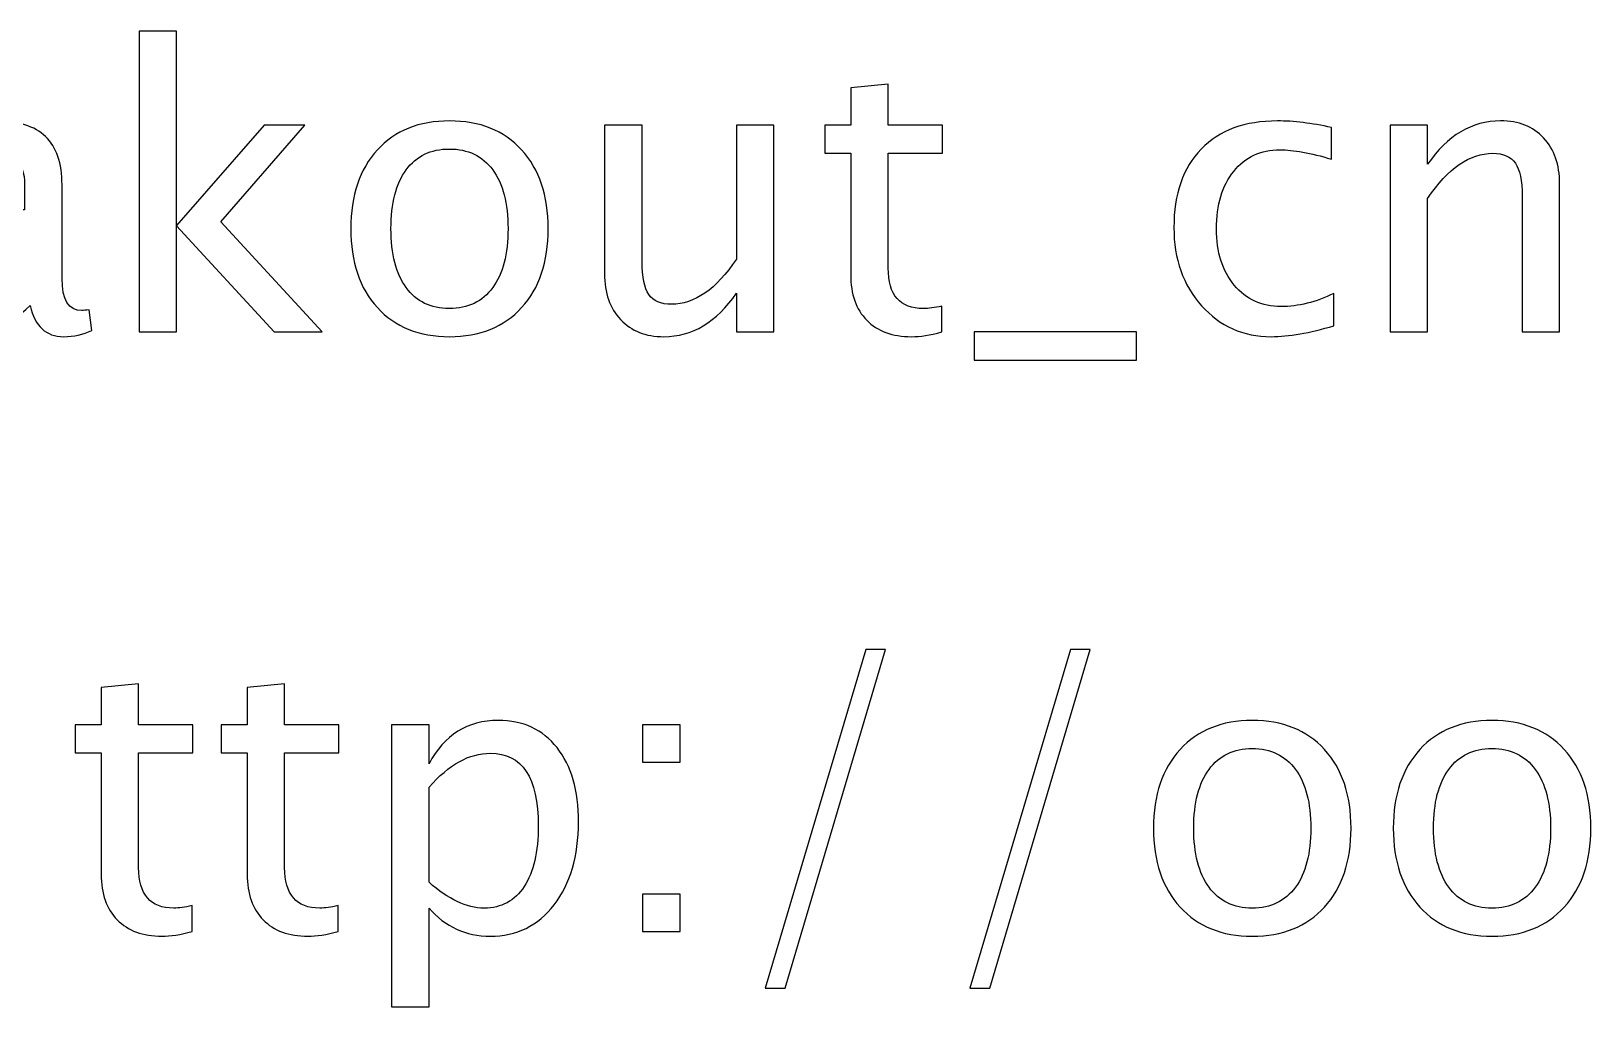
# Model space of a CAD drawing. Header units: centimetres. Extents: x -55 to 43, y -73 to 74.
# Drawn here: x -3.79 to 1.28, y 46.07 to 49.25 of the extents above; entities that cross this region are included whole.
import ezdxf

# ---------------------------------------------------------------- set-up
doc = ezdxf.new("R2010")
doc.units = ezdxf.units.CM
doc.header["$MEASUREMENT"] = 0
doc.layers.add('Layer 1', color=7, linetype='Continuous')

msp = doc.modelspace()

# ---------------------------------------------------------------- linework, layer by layer
at = {"layer": 'Layer 1'}
for points, knots in [([(-3.44171, 48.2673), (-3.44171, 48.2673), (-3.44171, 49.24647), (-3.44171, 49.24647), (-3.44171, 49.24647), (-3.44171, 49.24647), (-3.31979, 49.24647), (-3.31979, 49.24647), (-3.31979, 49.24647), (-3.31979, 49.24647), (-3.31979, 48.6138), (-3.31979, 48.6138), (-3.31979, 48.6138), (-3.31979, 48.6138), (-3.03404, 48.9404), (-3.03404, 48.9404), (-3.03404, 48.9404), (-3.03404, 48.9404), (-2.90238, 48.9404), (-2.90238, 48.9404), (-2.90238, 48.9404), (-2.90238, 48.9404), (-3.17543, 48.62629), (-3.17543, 48.62629), (-3.17543, 48.62629), (-3.17543, 48.62629), (-2.84523, 48.2673), (-2.84523, 48.2673), (-2.84523, 48.2673), (-2.84523, 48.2673), (-3.00229, 48.2673), (-3.00229, 48.2673), (-3.00229, 48.2673), (-3.00229, 48.2673), (-3.31979, 48.61253), (-3.31979, 48.61253), (-3.31979, 48.61253), (-3.31979, 48.61253), (-3.31979, 48.2673), (-3.31979, 48.2673), (-3.31979, 48.2673), (-3.31979, 48.2673), (-3.44171, 48.2673), (-3.44171, 48.2673)], [0, 0, 0, 0, 0.0833333, 0.0833333, 0.0833333, 0.0833333, 0.1666667, 0.1666667, 0.1666667, 0.1666667, 0.25, 0.25, 0.25, 0.25, 0.3333333, 0.3333333, 0.3333333, 0.3333333, 0.4166667, 0.4166667, 0.4166667, 0.4166667, 0.5, 0.5, 0.5, 0.5, 0.5833333, 0.5833333, 0.5833333, 0.5833333, 0.6666667, 0.6666667, 0.6666667, 0.6666667, 0.75, 0.75, 0.75, 0.75, 0.8333333, 0.8333333, 0.8333333, 0.8333333, 1, 1, 1, 1]), ([(-0.82995, 48.26751), (-0.86763, 48.25714), (-0.90043, 48.25206), (-0.92816, 48.25206), (-0.92816, 48.25206), (-0.99039, 48.25206), (-1.03886, 48.26984), (-1.07358, 48.3054), (-1.07358, 48.3054), (-1.1085, 48.34096), (-1.12586, 48.39028), (-1.12586, 48.45357), (-1.12586, 48.45357), (-1.12586, 48.45357), (-1.12586, 48.84896), (-1.12586, 48.84896), (-1.12586, 48.84896), (-1.12586, 48.84896), (-1.2101, 48.84896), (-1.2101, 48.84896), (-1.2101, 48.84896), (-1.2101, 48.84896), (-1.2101, 48.9404), (-1.2101, 48.9404), (-1.2101, 48.9404), (-1.2101, 48.9404), (-1.12586, 48.9404), (-1.12586, 48.9404), (-1.12586, 48.9404), (-1.12586, 48.9404), (-1.12586, 49.06211), (-1.12586, 49.06211), (-1.12586, 49.06211), (-1.12586, 49.06211), (-1.00394, 49.07375), (-1.00394, 49.07375), (-1.00394, 49.07375), (-1.00394, 49.07375), (-1.00394, 48.9404), (-1.00394, 48.9404), (-1.00394, 48.9404), (-1.00394, 48.9404), (-0.82741, 48.9404), (-0.82741, 48.9404), (-0.82741, 48.9404), (-0.82741, 48.9404), (-0.82741, 48.84896), (-0.82741, 48.84896), (-0.82741, 48.84896), (-0.82741, 48.84896), (-1.00394, 48.84896), (-1.00394, 48.84896), (-1.00394, 48.84896), (-1.00394, 48.84896), (-1.00394, 48.47558), (-1.00394, 48.47558), (-1.00394, 48.47558), (-1.00394, 48.38753), (-0.96563, 48.3435), (-0.88922, 48.3435), (-0.88922, 48.3435), (-0.87292, 48.3435), (-0.85323, 48.34625), (-0.82995, 48.35154), (-0.82995, 48.35154), (-0.82995, 48.35154), (-0.82995, 48.26751), (-0.82995, 48.26751)], [0, 0, 0, 0, 0.0555556, 0.0555556, 0.0555556, 0.0555556, 0.1111111, 0.1111111, 0.1111111, 0.1111111, 0.1666667, 0.1666667, 0.1666667, 0.1666667, 0.2222222, 0.2222222, 0.2222222, 0.2222222, 0.2777778, 0.2777778, 0.2777778, 0.2777778, 0.3333333, 0.3333333, 0.3333333, 0.3333333, 0.3888889, 0.3888889, 0.3888889, 0.3888889, 0.4444444, 0.4444444, 0.4444444, 0.4444444, 0.5, 0.5, 0.5, 0.5, 0.5555556, 0.5555556, 0.5555556, 0.5555556, 0.6111111, 0.6111111, 0.6111111, 0.6111111, 0.6666667, 0.6666667, 0.6666667, 0.6666667, 0.7222222, 0.7222222, 0.7222222, 0.7222222, 0.7777778, 0.7777778, 0.7777778, 0.7777778, 0.8333333, 0.8333333, 0.8333333, 0.8333333, 0.8888889, 0.8888889, 0.8888889, 0.8888889, 1, 1, 1, 1]), ([(-3.79604, 48.35303), (-3.86927, 48.28572), (-3.93976, 48.25206), (-4.00749, 48.25206), (-4.00749, 48.25206), (-4.06316, 48.25206), (-4.10952, 48.26942), (-4.14613, 48.30434), (-4.14613, 48.30434), (-4.18296, 48.33927), (-4.20138, 48.38329), (-4.20138, 48.43642), (-4.20138, 48.43642), (-4.20138, 48.50987), (-4.17048, 48.56639), (-4.10867, 48.60576), (-4.10867, 48.60576), (-4.04686, 48.64513), (-3.95817, 48.66481), (-3.8426, 48.66481), (-3.8426, 48.66481), (-3.8426, 48.66481), (-3.81403, 48.66481), (-3.81403, 48.66481), (-3.81403, 48.66481), (-3.81403, 48.66481), (-3.81403, 48.74588), (-3.81403, 48.74588), (-3.81403, 48.74588), (-3.81403, 48.82398), (-3.85467, 48.86293), (-3.93616, 48.86293), (-3.93616, 48.86293), (-3.99924, 48.86293), (-4.06824, 48.84303), (-4.14296, 48.80324), (-4.14296, 48.80324), (-4.14296, 48.80324), (-4.14296, 48.90357), (-4.14296, 48.90357), (-4.14296, 48.90357), (-4.06083, 48.93744), (-3.98336, 48.95437), (-3.91076, 48.95437), (-3.91076, 48.95437), (-3.83604, 48.95437), (-3.7808, 48.93744), (-3.74545, 48.90336), (-3.74545, 48.90336), (-3.70989, 48.86928), (-3.69211, 48.81679), (-3.69211, 48.74588), (-3.69211, 48.74588), (-3.69211, 48.74588), (-3.69211, 48.44171), (-3.69211, 48.44171), (-3.69211, 48.44171), (-3.69211, 48.37208), (-3.67073, 48.33715), (-3.62776, 48.33715), (-3.62776, 48.33715), (-3.62247, 48.33715), (-3.61464, 48.338), (-3.60427, 48.33969), (-3.60427, 48.33969), (-3.60427, 48.33969), (-3.59559, 48.27196), (-3.59559, 48.27196), (-3.59559, 48.27196), (-3.62332, 48.25862), (-3.6538, 48.25206), (-3.68724, 48.25206), (-3.68724, 48.25206), (-3.74418, 48.25206), (-3.78037, 48.28572), (-3.79604, 48.35303)], [0, 0, 0, 0, 0.05, 0.05, 0.05, 0.05, 0.1, 0.1, 0.1, 0.1, 0.15, 0.15, 0.15, 0.15, 0.2, 0.2, 0.2, 0.2, 0.25, 0.25, 0.25, 0.25, 0.3, 0.3, 0.3, 0.3, 0.35, 0.35, 0.35, 0.35, 0.4, 0.4, 0.4, 0.4, 0.45, 0.45, 0.45, 0.45, 0.5, 0.5, 0.5, 0.5, 0.55, 0.55, 0.55, 0.55, 0.6, 0.6, 0.6, 0.6, 0.65, 0.65, 0.65, 0.65, 0.7, 0.7, 0.7, 0.7, 0.75, 0.75, 0.75, 0.75, 0.8, 0.8, 0.8, 0.8, 0.85, 0.85, 0.85, 0.85, 0.9, 0.9, 0.9, 0.9, 1, 1, 1, 1]), ([(-2.43142, 48.25206), (-2.53027, 48.25206), (-2.60858, 48.2836), (-2.66616, 48.34668), (-2.66616, 48.34668), (-2.72394, 48.40975), (-2.75273, 48.49548), (-2.75273, 48.60364), (-2.75273, 48.60364), (-2.75273, 48.71159), (-2.72394, 48.7971), (-2.66616, 48.85997), (-2.66616, 48.85997), (-2.60858, 48.92283), (-2.53027, 48.95437), (-2.43142, 48.95437), (-2.43142, 48.95437), (-2.33257, 48.95437), (-2.25425, 48.92283), (-2.19668, 48.85997), (-2.19668, 48.85997), (-2.1389, 48.7971), (-2.11011, 48.71159), (-2.11011, 48.60364), (-2.11011, 48.60364), (-2.11011, 48.49548), (-2.1389, 48.40975), (-2.19668, 48.34668), (-2.19668, 48.34668), (-2.25425, 48.2836), (-2.33257, 48.25206), (-2.43142, 48.25206)], [0, 0, 0, 0, 0.1111111, 0.1111111, 0.1111111, 0.1111111, 0.2222222, 0.2222222, 0.2222222, 0.2222222, 0.3333333, 0.3333333, 0.3333333, 0.3333333, 0.4444444, 0.4444444, 0.4444444, 0.4444444, 0.5555556, 0.5555556, 0.5555556, 0.5555556, 0.6666667, 0.6666667, 0.6666667, 0.6666667, 0.7777778, 0.7777778, 0.7777778, 0.7777778, 1, 1, 1, 1]), ([(-1.49755, 48.2673), (-1.49755, 48.2673), (-1.49755, 48.39388), (-1.49755, 48.39388), (-1.49755, 48.39388), (-1.56253, 48.29926), (-1.64148, 48.25206), (-1.73419, 48.25206), (-1.73419, 48.25206), (-1.79304, 48.25206), (-1.83981, 48.27048), (-1.87453, 48.30752), (-1.87453, 48.30752), (-1.90945, 48.34456), (-1.92681, 48.3943), (-1.92681, 48.45717), (-1.92681, 48.45717), (-1.92681, 48.45717), (-1.92681, 48.9404), (-1.92681, 48.9404), (-1.92681, 48.9404), (-1.92681, 48.9404), (-1.80489, 48.9404), (-1.80489, 48.9404), (-1.80489, 48.9404), (-1.80489, 48.9404), (-1.80489, 48.49696), (-1.80489, 48.49696), (-1.80489, 48.49696), (-1.80489, 48.44637), (-1.79748, 48.4106), (-1.78288, 48.38943), (-1.78288, 48.38943), (-1.76806, 48.36805), (-1.74351, 48.35747), (-1.709, 48.35747), (-1.709, 48.35747), (-1.6345, 48.35747), (-1.5638, 48.40637), (-1.49755, 48.50437), (-1.49755, 48.50437), (-1.49755, 48.50437), (-1.49755, 48.9404), (-1.49755, 48.9404), (-1.49755, 48.9404), (-1.49755, 48.9404), (-1.37563, 48.9404), (-1.37563, 48.9404), (-1.37563, 48.9404), (-1.37563, 48.9404), (-1.37563, 48.2673), (-1.37563, 48.2673), (-1.37563, 48.2673), (-1.37563, 48.2673), (-1.49755, 48.2673), (-1.49755, 48.2673)], [0, 0, 0, 0, 0.0666667, 0.0666667, 0.0666667, 0.0666667, 0.1333333, 0.1333333, 0.1333333, 0.1333333, 0.2, 0.2, 0.2, 0.2, 0.2666667, 0.2666667, 0.2666667, 0.2666667, 0.3333333, 0.3333333, 0.3333333, 0.3333333, 0.4, 0.4, 0.4, 0.4, 0.4666667, 0.4666667, 0.4666667, 0.4666667, 0.5333333, 0.5333333, 0.5333333, 0.5333333, 0.6, 0.6, 0.6, 0.6, 0.6666667, 0.6666667, 0.6666667, 0.6666667, 0.7333333, 0.7333333, 0.7333333, 0.7333333, 0.8, 0.8, 0.8, 0.8, 0.8666667, 0.8666667, 0.8666667, 0.8666667, 1, 1, 1, 1]), ([(0.4464, 48.28762), (0.36745, 48.26391), (0.29929, 48.25206), (0.24193, 48.25206), (0.24193, 48.25206), (0.15091, 48.25206), (0.07556, 48.28572), (0.01566, 48.35281), (0.01566, 48.35281), (-0.04424, 48.42012), (-0.0743, 48.505), (-0.0743, 48.60724), (-0.0743, 48.60724), (-0.0743, 48.71646), (-0.04467, 48.80176), (0.0146, 48.86272), (0.0146, 48.86272), (0.07387, 48.92389), (0.15663, 48.95437), (0.26289, 48.95437), (0.26289, 48.95437), (0.31517, 48.95437), (0.37401, 48.94717), (0.43878, 48.93278), (0.43878, 48.93278), (0.43878, 48.93278), (0.43878, 48.82991), (0.43878, 48.82991), (0.43878, 48.82991), (0.36999, 48.85023), (0.3139, 48.86039), (0.27072, 48.86039), (0.27072, 48.86039), (0.20806, 48.86039), (0.1579, 48.8369), (0.12043, 48.79012), (0.12043, 48.79012), (0.08297, 48.74334), (0.06413, 48.6809), (0.06413, 48.603), (0.06413, 48.603), (0.06413, 48.52744), (0.0836, 48.46648), (0.12234, 48.4197), (0.12234, 48.4197), (0.16107, 48.37313), (0.21166, 48.34985), (0.27453, 48.34985), (0.27453, 48.34985), (0.3302, 48.34985), (0.38735, 48.36424), (0.4464, 48.39303), (0.4464, 48.39303), (0.4464, 48.39303), (0.4464, 48.28762), (0.4464, 48.28762)], [0, 0, 0, 0, 0.0666667, 0.0666667, 0.0666667, 0.0666667, 0.1333333, 0.1333333, 0.1333333, 0.1333333, 0.2, 0.2, 0.2, 0.2, 0.2666667, 0.2666667, 0.2666667, 0.2666667, 0.3333333, 0.3333333, 0.3333333, 0.3333333, 0.4, 0.4, 0.4, 0.4, 0.4666667, 0.4666667, 0.4666667, 0.4666667, 0.5333333, 0.5333333, 0.5333333, 0.5333333, 0.6, 0.6, 0.6, 0.6, 0.6666667, 0.6666667, 0.6666667, 0.6666667, 0.7333333, 0.7333333, 0.7333333, 0.7333333, 0.8, 0.8, 0.8, 0.8, 0.8666667, 0.8666667, 0.8666667, 0.8666667, 1, 1, 1, 1]), ([(0.62949, 48.2673), (0.62949, 48.2673), (0.62949, 48.9404), (0.62949, 48.9404), (0.62949, 48.9404), (0.62949, 48.9404), (0.75141, 48.9404), (0.75141, 48.9404), (0.75141, 48.9404), (0.75141, 48.9404), (0.75141, 48.81319), (0.75141, 48.81319), (0.75141, 48.81319), (0.81597, 48.90738), (0.89513, 48.95437), (0.98869, 48.95437), (0.98869, 48.95437), (1.04753, 48.95437), (1.09431, 48.93596), (1.12881, 48.89891), (1.12881, 48.89891), (1.16331, 48.86208), (1.18067, 48.81234), (1.18067, 48.75011), (1.18067, 48.75011), (1.18067, 48.75011), (1.18067, 48.2673), (1.18067, 48.2673), (1.18067, 48.2673), (1.18067, 48.2673), (1.05875, 48.2673), (1.05875, 48.2673), (1.05875, 48.2673), (1.05875, 48.2673), (1.05875, 48.71032), (1.05875, 48.71032), (1.05875, 48.71032), (1.05875, 48.76027), (1.05134, 48.79583), (1.03674, 48.817), (1.03674, 48.817), (1.02192, 48.83838), (0.99758, 48.84896), (0.9635, 48.84896), (0.9635, 48.84896), (0.88857, 48.84896), (0.81787, 48.80007), (0.75141, 48.70228), (0.75141, 48.70228), (0.75141, 48.70228), (0.75141, 48.2673), (0.75141, 48.2673), (0.75141, 48.2673), (0.75141, 48.2673), (0.62949, 48.2673), (0.62949, 48.2673)], [0, 0, 0, 0, 0.0666667, 0.0666667, 0.0666667, 0.0666667, 0.1333333, 0.1333333, 0.1333333, 0.1333333, 0.2, 0.2, 0.2, 0.2, 0.2666667, 0.2666667, 0.2666667, 0.2666667, 0.3333333, 0.3333333, 0.3333333, 0.3333333, 0.4, 0.4, 0.4, 0.4, 0.4666667, 0.4666667, 0.4666667, 0.4666667, 0.5333333, 0.5333333, 0.5333333, 0.5333333, 0.6, 0.6, 0.6, 0.6, 0.6666667, 0.6666667, 0.6666667, 0.6666667, 0.7333333, 0.7333333, 0.7333333, 0.7333333, 0.8, 0.8, 0.8, 0.8, 0.8666667, 0.8666667, 0.8666667, 0.8666667, 1, 1, 1, 1]), ([(-2.43163, 48.3435), (-2.37131, 48.3435), (-2.32432, 48.36615), (-2.29087, 48.41166), (-2.29087, 48.41166), (-2.25764, 48.45695), (-2.24092, 48.52109), (-2.24092, 48.60364), (-2.24092, 48.60364), (-2.24092, 48.68598), (-2.25764, 48.7499), (-2.29087, 48.7952), (-2.29087, 48.7952), (-2.32432, 48.84028), (-2.37131, 48.86293), (-2.43163, 48.86293), (-2.43163, 48.86293), (-2.49217, 48.86293), (-2.53916, 48.84028), (-2.57218, 48.7952), (-2.57218, 48.7952), (-2.60541, 48.7499), (-2.62192, 48.68598), (-2.62192, 48.60364), (-2.62192, 48.60364), (-2.62192, 48.52109), (-2.60541, 48.45695), (-2.57218, 48.41166), (-2.57218, 48.41166), (-2.53916, 48.36615), (-2.49217, 48.3435), (-2.43163, 48.3435)], [0, 0, 0, 0, 0.1111111, 0.1111111, 0.1111111, 0.1111111, 0.2222222, 0.2222222, 0.2222222, 0.2222222, 0.3333333, 0.3333333, 0.3333333, 0.3333333, 0.4444444, 0.4444444, 0.4444444, 0.4444444, 0.5555556, 0.5555556, 0.5555556, 0.5555556, 0.6666667, 0.6666667, 0.6666667, 0.6666667, 0.7777778, 0.7777778, 0.7777778, 0.7777778, 1, 1, 1, 1]), ([(-0.72454, 48.17586), (-0.72454, 48.17586), (-0.72454, 48.2673), (-0.72454, 48.2673), (-0.72454, 48.2673), (-0.72454, 48.2673), (-0.19622, 48.2673), (-0.19622, 48.2673), (-0.19622, 48.2673), (-0.19622, 48.2673), (-0.19622, 48.17586), (-0.19622, 48.17586), (-0.19622, 48.17586), (-0.19622, 48.17586), (-0.72454, 48.17586), (-0.72454, 48.17586)], [0, 0, 0, 0, 0.2, 0.2, 0.2, 0.2, 0.4, 0.4, 0.4, 0.4, 0.6, 0.6, 0.6, 0.6, 1, 1, 1, 1]), ([(-1.40377, 46.13158), (-1.40377, 46.13158), (-1.07717, 47.23394), (-1.07717, 47.23394), (-1.07717, 47.23394), (-1.07717, 47.23394), (-1.01261, 47.23394), (-1.01261, 47.23394), (-1.01261, 47.23394), (-1.01261, 47.23394), (-1.33921, 46.13158), (-1.33921, 46.13158), (-1.33921, 46.13158), (-1.33921, 46.13158), (-1.40377, 46.13158), (-1.40377, 46.13158)], [0, 0, 0, 0, 0.2, 0.2, 0.2, 0.2, 0.4, 0.4, 0.4, 0.4, 0.6, 0.6, 0.6, 0.6, 1, 1, 1, 1]), ([(-0.73787, 46.13158), (-0.73787, 46.13158), (-0.41127, 47.23394), (-0.41127, 47.23394), (-0.41127, 47.23394), (-0.41127, 47.23394), (-0.34671, 47.23394), (-0.34671, 47.23394), (-0.34671, 47.23394), (-0.34671, 47.23394), (-0.67331, 46.13158), (-0.67331, 46.13158), (-0.67331, 46.13158), (-0.67331, 46.13158), (-0.73787, 46.13158), (-0.73787, 46.13158)], [0, 0, 0, 0, 0.2, 0.2, 0.2, 0.2, 0.4, 0.4, 0.4, 0.4, 0.6, 0.6, 0.6, 0.6, 1, 1, 1, 1]), ([(-3.26897, 46.31594), (-3.30665, 46.30557), (-3.33945, 46.30049), (-3.36718, 46.30049), (-3.36718, 46.30049), (-3.42941, 46.30049), (-3.47788, 46.31827), (-3.5126, 46.35383), (-3.5126, 46.35383), (-3.54752, 46.38939), (-3.56488, 46.43871), (-3.56488, 46.502), (-3.56488, 46.502), (-3.56488, 46.502), (-3.56488, 46.89739), (-3.56488, 46.89739), (-3.56488, 46.89739), (-3.56488, 46.89739), (-3.64912, 46.89739), (-3.64912, 46.89739), (-3.64912, 46.89739), (-3.64912, 46.89739), (-3.64912, 46.98883), (-3.64912, 46.98883), (-3.64912, 46.98883), (-3.64912, 46.98883), (-3.56488, 46.98883), (-3.56488, 46.98883), (-3.56488, 46.98883), (-3.56488, 46.98883), (-3.56488, 47.11054), (-3.56488, 47.11054), (-3.56488, 47.11054), (-3.56488, 47.11054), (-3.44296, 47.12218), (-3.44296, 47.12218), (-3.44296, 47.12218), (-3.44296, 47.12218), (-3.44296, 46.98883), (-3.44296, 46.98883), (-3.44296, 46.98883), (-3.44296, 46.98883), (-3.26643, 46.98883), (-3.26643, 46.98883), (-3.26643, 46.98883), (-3.26643, 46.98883), (-3.26643, 46.89739), (-3.26643, 46.89739), (-3.26643, 46.89739), (-3.26643, 46.89739), (-3.44296, 46.89739), (-3.44296, 46.89739), (-3.44296, 46.89739), (-3.44296, 46.89739), (-3.44296, 46.52401), (-3.44296, 46.52401), (-3.44296, 46.52401), (-3.44296, 46.43596), (-3.40465, 46.39193), (-3.32824, 46.39193), (-3.32824, 46.39193), (-3.31194, 46.39193), (-3.29225, 46.39468), (-3.26897, 46.39997), (-3.26897, 46.39997), (-3.26897, 46.39997), (-3.26897, 46.31594), (-3.26897, 46.31594)], [0, 0, 0, 0, 0.0555556, 0.0555556, 0.0555556, 0.0555556, 0.1111111, 0.1111111, 0.1111111, 0.1111111, 0.1666667, 0.1666667, 0.1666667, 0.1666667, 0.2222222, 0.2222222, 0.2222222, 0.2222222, 0.2777778, 0.2777778, 0.2777778, 0.2777778, 0.3333333, 0.3333333, 0.3333333, 0.3333333, 0.3888889, 0.3888889, 0.3888889, 0.3888889, 0.4444444, 0.4444444, 0.4444444, 0.4444444, 0.5, 0.5, 0.5, 0.5, 0.5555556, 0.5555556, 0.5555556, 0.5555556, 0.6111111, 0.6111111, 0.6111111, 0.6111111, 0.6666667, 0.6666667, 0.6666667, 0.6666667, 0.7222222, 0.7222222, 0.7222222, 0.7222222, 0.7777778, 0.7777778, 0.7777778, 0.7777778, 0.8333333, 0.8333333, 0.8333333, 0.8333333, 0.8888889, 0.8888889, 0.8888889, 0.8888889, 1, 1, 1, 1]), ([(-2.79399, 46.31594), (-2.83167, 46.30557), (-2.86447, 46.30049), (-2.8922, 46.30049), (-2.8922, 46.30049), (-2.95443, 46.30049), (-3.0029, 46.31827), (-3.03762, 46.35383), (-3.03762, 46.35383), (-3.07254, 46.38939), (-3.0899, 46.43871), (-3.0899, 46.502), (-3.0899, 46.502), (-3.0899, 46.502), (-3.0899, 46.89739), (-3.0899, 46.89739), (-3.0899, 46.89739), (-3.0899, 46.89739), (-3.17414, 46.89739), (-3.17414, 46.89739), (-3.17414, 46.89739), (-3.17414, 46.89739), (-3.17414, 46.98883), (-3.17414, 46.98883), (-3.17414, 46.98883), (-3.17414, 46.98883), (-3.0899, 46.98883), (-3.0899, 46.98883), (-3.0899, 46.98883), (-3.0899, 46.98883), (-3.0899, 47.11054), (-3.0899, 47.11054), (-3.0899, 47.11054), (-3.0899, 47.11054), (-2.96798, 47.12218), (-2.96798, 47.12218), (-2.96798, 47.12218), (-2.96798, 47.12218), (-2.96798, 46.98883), (-2.96798, 46.98883), (-2.96798, 46.98883), (-2.96798, 46.98883), (-2.79145, 46.98883), (-2.79145, 46.98883), (-2.79145, 46.98883), (-2.79145, 46.98883), (-2.79145, 46.89739), (-2.79145, 46.89739), (-2.79145, 46.89739), (-2.79145, 46.89739), (-2.96798, 46.89739), (-2.96798, 46.89739), (-2.96798, 46.89739), (-2.96798, 46.89739), (-2.96798, 46.52401), (-2.96798, 46.52401), (-2.96798, 46.52401), (-2.96798, 46.43596), (-2.92967, 46.39193), (-2.85326, 46.39193), (-2.85326, 46.39193), (-2.83696, 46.39193), (-2.81727, 46.39468), (-2.79399, 46.39997), (-2.79399, 46.39997), (-2.79399, 46.39997), (-2.79399, 46.31594), (-2.79399, 46.31594)], [0, 0, 0, 0, 0.0555556, 0.0555556, 0.0555556, 0.0555556, 0.1111111, 0.1111111, 0.1111111, 0.1111111, 0.1666667, 0.1666667, 0.1666667, 0.1666667, 0.2222222, 0.2222222, 0.2222222, 0.2222222, 0.2777778, 0.2777778, 0.2777778, 0.2777778, 0.3333333, 0.3333333, 0.3333333, 0.3333333, 0.3888889, 0.3888889, 0.3888889, 0.3888889, 0.4444444, 0.4444444, 0.4444444, 0.4444444, 0.5, 0.5, 0.5, 0.5, 0.5555556, 0.5555556, 0.5555556, 0.5555556, 0.6111111, 0.6111111, 0.6111111, 0.6111111, 0.6666667, 0.6666667, 0.6666667, 0.6666667, 0.7222222, 0.7222222, 0.7222222, 0.7222222, 0.7777778, 0.7777778, 0.7777778, 0.7777778, 0.8333333, 0.8333333, 0.8333333, 0.8333333, 0.8888889, 0.8888889, 0.8888889, 0.8888889, 1, 1, 1, 1]), ([(-2.62, 46.07062), (-2.62, 46.07062), (-2.62, 46.98883), (-2.62, 46.98883), (-2.62, 46.98883), (-2.62, 46.98883), (-2.49808, 46.98883), (-2.49808, 46.98883), (-2.49808, 46.98883), (-2.49808, 46.98883), (-2.49808, 46.86162), (-2.49808, 46.86162), (-2.49808, 46.86162), (-2.44813, 46.95581), (-2.37298, 47.0028), (-2.27287, 47.0028), (-2.27287, 47.0028), (-2.1918, 47.0028), (-2.12809, 46.97338), (-2.08152, 46.91432), (-2.08152, 46.91432), (-2.03495, 46.85527), (-2.01167, 46.77462), (-2.01167, 46.67239), (-2.01167, 46.67239), (-2.01167, 46.56105), (-2.03813, 46.47109), (-2.09083, 46.40294), (-2.09083, 46.40294), (-2.14354, 46.33457), (-2.21296, 46.30049), (-2.2989, 46.30049), (-2.2989, 46.30049), (-2.3787, 46.30049), (-2.44516, 46.33097), (-2.49808, 46.39214), (-2.49808, 46.39214), (-2.49808, 46.39214), (-2.49808, 46.07062), (-2.49808, 46.07062), (-2.49808, 46.07062), (-2.49808, 46.07062), (-2.62, 46.07062), (-2.62, 46.07062)], [0, 0, 0, 0, 0.0833333, 0.0833333, 0.0833333, 0.0833333, 0.1666667, 0.1666667, 0.1666667, 0.1666667, 0.25, 0.25, 0.25, 0.25, 0.3333333, 0.3333333, 0.3333333, 0.3333333, 0.4166667, 0.4166667, 0.4166667, 0.4166667, 0.5, 0.5, 0.5, 0.5, 0.5833333, 0.5833333, 0.5833333, 0.5833333, 0.6666667, 0.6666667, 0.6666667, 0.6666667, 0.75, 0.75, 0.75, 0.75, 0.8333333, 0.8333333, 0.8333333, 0.8333333, 1, 1, 1, 1]), ([(0.18076, 46.30049), (0.08191, 46.30049), (0.0036, 46.33203), (-0.05398, 46.39511), (-0.05398, 46.39511), (-0.11176, 46.45818), (-0.14055, 46.54391), (-0.14055, 46.65207), (-0.14055, 46.65207), (-0.14055, 46.76002), (-0.11176, 46.84553), (-0.05398, 46.9084), (-0.05398, 46.9084), (0.0036, 46.97126), (0.08191, 47.0028), (0.18076, 47.0028), (0.18076, 47.0028), (0.27961, 47.0028), (0.35793, 46.97126), (0.4155, 46.9084), (0.4155, 46.9084), (0.47328, 46.84553), (0.50207, 46.76002), (0.50207, 46.65207), (0.50207, 46.65207), (0.50207, 46.54391), (0.47328, 46.45818), (0.4155, 46.39511), (0.4155, 46.39511), (0.35793, 46.33203), (0.27961, 46.30049), (0.18076, 46.30049)], [0, 0, 0, 0, 0.1111111, 0.1111111, 0.1111111, 0.1111111, 0.2222222, 0.2222222, 0.2222222, 0.2222222, 0.3333333, 0.3333333, 0.3333333, 0.3333333, 0.4444444, 0.4444444, 0.4444444, 0.4444444, 0.5555556, 0.5555556, 0.5555556, 0.5555556, 0.6666667, 0.6666667, 0.6666667, 0.6666667, 0.7777778, 0.7777778, 0.7777778, 0.7777778, 1, 1, 1, 1]), ([(0.96096, 46.30049), (0.86211, 46.30049), (0.7838, 46.33203), (0.72622, 46.39511), (0.72622, 46.39511), (0.66844, 46.45818), (0.63965, 46.54391), (0.63965, 46.65207), (0.63965, 46.65207), (0.63965, 46.76002), (0.66844, 46.84553), (0.72622, 46.9084), (0.72622, 46.9084), (0.7838, 46.97126), (0.86211, 47.0028), (0.96096, 47.0028), (0.96096, 47.0028), (1.05981, 47.0028), (1.13813, 46.97126), (1.1957, 46.9084), (1.1957, 46.9084), (1.25348, 46.84553), (1.28227, 46.76002), (1.28227, 46.65207), (1.28227, 46.65207), (1.28227, 46.54391), (1.25348, 46.45818), (1.1957, 46.39511), (1.1957, 46.39511), (1.13813, 46.33203), (1.05981, 46.30049), (0.96096, 46.30049)], [0, 0, 0, 0, 0.1111111, 0.1111111, 0.1111111, 0.1111111, 0.2222222, 0.2222222, 0.2222222, 0.2222222, 0.3333333, 0.3333333, 0.3333333, 0.3333333, 0.4444444, 0.4444444, 0.4444444, 0.4444444, 0.5555556, 0.5555556, 0.5555556, 0.5555556, 0.6666667, 0.6666667, 0.6666667, 0.6666667, 0.7777778, 0.7777778, 0.7777778, 0.7777778, 1, 1, 1, 1]), ([(-1.80297, 46.86691), (-1.80297, 46.86691), (-1.80297, 46.98883), (-1.80297, 46.98883), (-1.80297, 46.98883), (-1.80297, 46.98883), (-1.68105, 46.98883), (-1.68105, 46.98883), (-1.68105, 46.98883), (-1.68105, 46.98883), (-1.68105, 46.86691), (-1.68105, 46.86691), (-1.68105, 46.86691), (-1.68105, 46.86691), (-1.80297, 46.86691), (-1.80297, 46.86691)], [0, 0, 0, 0, 0.2, 0.2, 0.2, 0.2, 0.4, 0.4, 0.4, 0.4, 0.6, 0.6, 0.6, 0.6, 1, 1, 1, 1]), ([(-2.49808, 46.47617), (-2.43521, 46.42008), (-2.37531, 46.39193), (-2.31837, 46.39193), (-2.31837, 46.39193), (-2.26228, 46.39193), (-2.21889, 46.41543), (-2.18841, 46.4622), (-2.18841, 46.4622), (-2.15772, 46.50898), (-2.14248, 46.57481), (-2.14248, 46.6599), (-2.14248, 46.6599), (-2.14248, 46.81738), (-2.19455, 46.89612), (-2.29869, 46.89612), (-2.29869, 46.89612), (-2.36685, 46.89612), (-2.43331, 46.85929), (-2.49808, 46.78542), (-2.49808, 46.78542), (-2.49808, 46.78542), (-2.49808, 46.47617), (-2.49808, 46.47617)], [0, 0, 0, 0, 0.1428571, 0.1428571, 0.1428571, 0.1428571, 0.2857143, 0.2857143, 0.2857143, 0.2857143, 0.4285714, 0.4285714, 0.4285714, 0.4285714, 0.5714286, 0.5714286, 0.5714286, 0.5714286, 0.7142857, 0.7142857, 0.7142857, 0.7142857, 1, 1, 1, 1]), ([(0.18055, 46.39193), (0.24087, 46.39193), (0.28786, 46.41458), (0.32131, 46.46009), (0.32131, 46.46009), (0.35454, 46.50538), (0.37126, 46.56952), (0.37126, 46.65207), (0.37126, 46.65207), (0.37126, 46.73441), (0.35454, 46.79833), (0.32131, 46.84363), (0.32131, 46.84363), (0.28786, 46.88871), (0.24087, 46.91136), (0.18055, 46.91136), (0.18055, 46.91136), (0.12001, 46.91136), (0.07302, 46.88871), (0.04, 46.84363), (0.04, 46.84363), (0.00677, 46.79833), (-0.00974, 46.73441), (-0.00974, 46.65207), (-0.00974, 46.65207), (-0.00974, 46.56952), (0.00677, 46.50538), (0.04, 46.46009), (0.04, 46.46009), (0.07302, 46.41458), (0.12001, 46.39193), (0.18055, 46.39193)], [0, 0, 0, 0, 0.1111111, 0.1111111, 0.1111111, 0.1111111, 0.2222222, 0.2222222, 0.2222222, 0.2222222, 0.3333333, 0.3333333, 0.3333333, 0.3333333, 0.4444444, 0.4444444, 0.4444444, 0.4444444, 0.5555556, 0.5555556, 0.5555556, 0.5555556, 0.6666667, 0.6666667, 0.6666667, 0.6666667, 0.7777778, 0.7777778, 0.7777778, 0.7777778, 1, 1, 1, 1]), ([(0.96075, 46.39193), (1.02107, 46.39193), (1.06806, 46.41458), (1.10151, 46.46009), (1.10151, 46.46009), (1.13474, 46.50538), (1.15146, 46.56952), (1.15146, 46.65207), (1.15146, 46.65207), (1.15146, 46.73441), (1.13474, 46.79833), (1.10151, 46.84363), (1.10151, 46.84363), (1.06806, 46.88871), (1.02107, 46.91136), (0.96075, 46.91136), (0.96075, 46.91136), (0.90021, 46.91136), (0.85322, 46.88871), (0.8202, 46.84363), (0.8202, 46.84363), (0.78697, 46.79833), (0.77046, 46.73441), (0.77046, 46.65207), (0.77046, 46.65207), (0.77046, 46.56952), (0.78697, 46.50538), (0.8202, 46.46009), (0.8202, 46.46009), (0.85322, 46.41458), (0.90021, 46.39193), (0.96075, 46.39193)], [0, 0, 0, 0, 0.1111111, 0.1111111, 0.1111111, 0.1111111, 0.2222222, 0.2222222, 0.2222222, 0.2222222, 0.3333333, 0.3333333, 0.3333333, 0.3333333, 0.4444444, 0.4444444, 0.4444444, 0.4444444, 0.5555556, 0.5555556, 0.5555556, 0.5555556, 0.6666667, 0.6666667, 0.6666667, 0.6666667, 0.7777778, 0.7777778, 0.7777778, 0.7777778, 1, 1, 1, 1]), ([(-1.80297, 46.31573), (-1.80297, 46.31573), (-1.80297, 46.43765), (-1.80297, 46.43765), (-1.80297, 46.43765), (-1.80297, 46.43765), (-1.68105, 46.43765), (-1.68105, 46.43765), (-1.68105, 46.43765), (-1.68105, 46.43765), (-1.68105, 46.31573), (-1.68105, 46.31573), (-1.68105, 46.31573), (-1.68105, 46.31573), (-1.80297, 46.31573), (-1.80297, 46.31573)], [0, 0, 0, 0, 0.2, 0.2, 0.2, 0.2, 0.4, 0.4, 0.4, 0.4, 0.6, 0.6, 0.6, 0.6, 1, 1, 1, 1])]:
    msp.add_open_spline(points, degree=3, knots=knots, dxfattribs=at)

doc.saveas('drawing.dxf')
